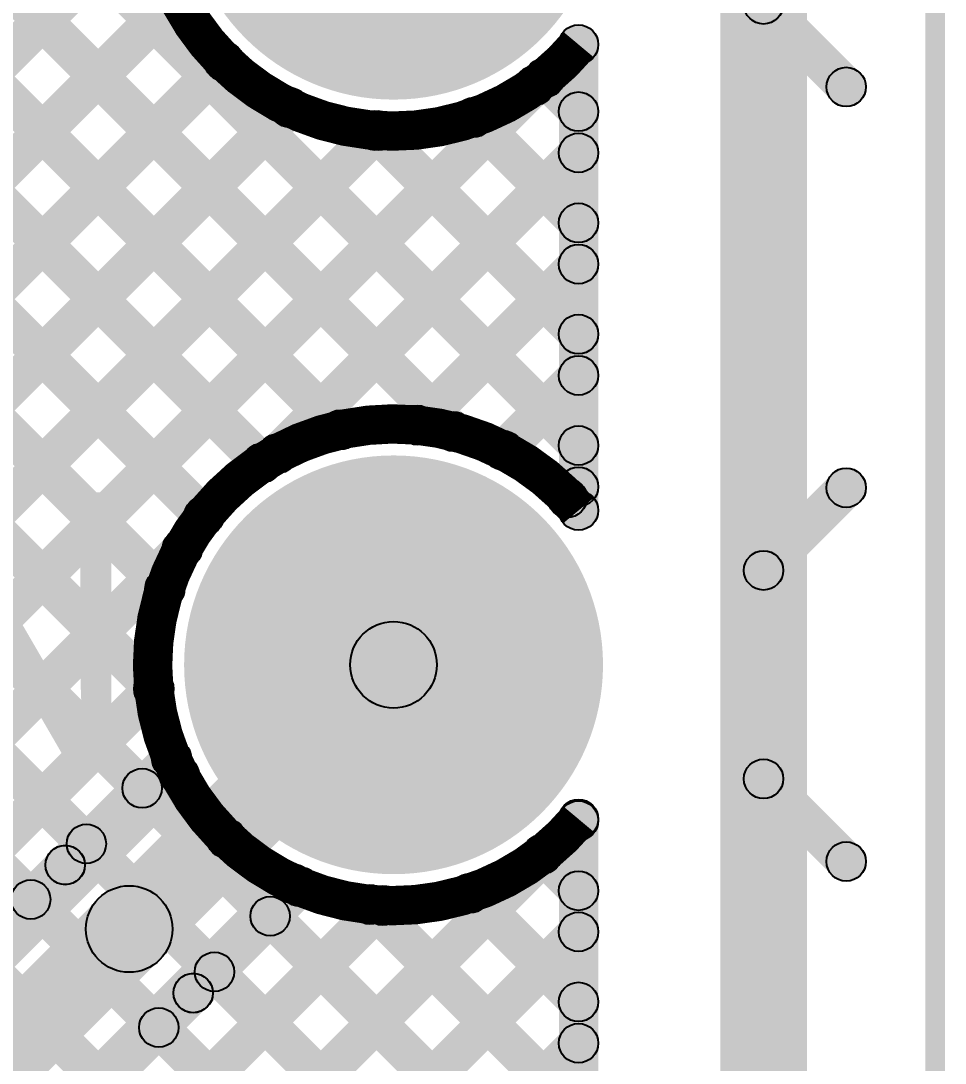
# Model space of a CAD drawing. Header units: millimetres. Extents: x -0.08 to 5.25, y -0.08 to 2.73.
# Drawn here: x 4.9043 to 5.1391, y 2.0179 to 2.2828 of the extents above; entities that cross this region are included whole.
import ezdxf

# ---------------------------------------------------------------- set-up
doc = ezdxf.new("R2010")
doc.units = ezdxf.units.MM
doc.header["$MEASUREMENT"] = 0
for name, color, linetype in [('BottomLayer', 5, 'Continuous'), ('BottomSolder', 6, 'Continuous'), ('PadHoleLayer', 156, 'Continuous'), ('TopLayer', 1, 'Continuous'), ('TopOverlay', 2, 'Continuous'), ('TopSolder', 216, 'Continuous')]:
    doc.layers.add(name, color=color, linetype=linetype)

# ---------------------------------------------------------------- blocks, each defined once
blk = doc.blocks.new('WJ301V_5_0_2P_93')
at = {"layer": 'BottomLayer'}
h = blk.add_hatch(color=5, dxfattribs=at)
edge = h.paths.add_edge_path()
edge.add_arc((-0.19685, 0), 0.04921, 0, 360)
h = blk.add_hatch(color=5, dxfattribs=at)
edge = h.paths.add_edge_path()
edge.add_arc((0, 0), 0.04921, 0, 360)
at = {"layer": 'BottomSolder'}
h = blk.add_hatch(color=6, dxfattribs=at)
edge = h.paths.add_edge_path()
edge.add_arc((-0.19685, 0), 0.05321, 0, 360)
h = blk.add_hatch(color=6, dxfattribs=at)
edge = h.paths.add_edge_path()
edge.add_arc((0, 0), 0.05321, 0, 360)
at = {"layer": 'PadHoleLayer'}
h = blk.add_hatch(color=156, dxfattribs=at)
edge = h.paths.add_edge_path()
edge.add_arc((-0.19685, 0), 0.02559, 0, 360)
h = blk.add_hatch(color=156, dxfattribs=at)
edge = h.paths.add_edge_path()
edge.add_arc((0, 0), 0.02559, 0, 360)
at = {"layer": 'TopLayer'}
h = blk.add_hatch(color=1, dxfattribs=at)
edge = h.paths.add_edge_path()
edge.add_arc((-0.19685, 0), 0.04921, 0, 360)
h = blk.add_hatch(color=1, dxfattribs=at)
edge = h.paths.add_edge_path()
edge.add_arc((0, 0), 0.04921, 0, 360)
at = {"layer": 'TopOverlay'}
h = blk.add_hatch(color=2, dxfattribs=at)
edge = h.paths.add_edge_path()
edge.add_arc((-0.31789, 0.157), 0.0025, 0, 360)
h = blk.add_hatch(color=2, dxfattribs=at)
edge = h.paths.add_edge_path()
edge.add_arc((-0.31789, 0.157), 0.0025, 0, 360)
for points in [[(-0.31789, 0.1545), (-0.31789, 0.1595), (0.09843, 0.1595), (0.09843, 0.1545)], [(-0.32039, 0.157), (-0.31539, 0.157), (-0.31539, -0.13762), (-0.32039, -0.13762)], [(0.09593, 0.157), (0.10093, 0.157), (0.10093, -0.13762), (0.09593, -0.13762)], [(-0.22585, -0.099), (-0.22585, -0.089), (-0.17285, -0.089), (-0.17285, -0.099)], [(-0.029, -0.099), (-0.029, -0.089), (0.024, -0.089), (0.024, -0.099)], [(-0.22939, -0.09046), (-0.22231, -0.09754), (-0.24331, -0.11854), (-0.25039, -0.11146)], [(-0.17639, -0.09754), (-0.16931, -0.09046), (-0.14831, -0.11146), (-0.15539, -0.11854)], [(-0.03254, -0.09046), (-0.02546, -0.09754), (-0.04646, -0.11854), (-0.05354, -0.11146)], [(0.02046, -0.09754), (0.02754, -0.09046), (0.04854, -0.11146), (0.04146, -0.11854)], [(-0.31789, -0.14012), (-0.31789, -0.13512), (0.09843, -0.13512), (0.09843, -0.14012)]]:
    blk.add_hatch(color=2, dxfattribs=at).paths.add_polyline_path(points)
h = blk.add_hatch(color=2, dxfattribs=at)
edge = h.paths.add_edge_path()
edge.add_arc((0.09843, 0.157), 0.0025, 0, 360)
h = blk.add_hatch(color=2, dxfattribs=at)
edge = h.paths.add_edge_path()
edge.add_arc((0.09843, 0.157), 0.0025, 0, 360)
h = blk.add_hatch(color=2, dxfattribs=at)
edge = h.paths.add_edge_path()
edge.add_arc((-0.22585, -0.094), 0.005, 0, 360)
h = blk.add_hatch(color=2, dxfattribs=at)
edge = h.paths.add_edge_path()
edge.add_arc((-0.22585, -0.094), 0.005, 0, 360)
h = blk.add_hatch(color=2, dxfattribs=at)
edge = h.paths.add_edge_path()
edge.add_arc((-0.17285, -0.094), 0.005, 0, 360)
h = blk.add_hatch(color=2, dxfattribs=at)
edge = h.paths.add_edge_path()
edge.add_arc((-0.17285, -0.094), 0.005, 0, 360)
h = blk.add_hatch(color=2, dxfattribs=at)
edge = h.paths.add_edge_path()
edge.add_arc((-0.029, -0.094), 0.005, 0, 360)
h = blk.add_hatch(color=2, dxfattribs=at)
edge = h.paths.add_edge_path()
edge.add_arc((-0.029, -0.094), 0.005, 0, 360)
h = blk.add_hatch(color=2, dxfattribs=at)
edge = h.paths.add_edge_path()
edge.add_arc((0.024, -0.094), 0.005, 0, 360)
h = blk.add_hatch(color=2, dxfattribs=at)
edge = h.paths.add_edge_path()
edge.add_arc((0.024, -0.094), 0.005, 0, 360)
h = blk.add_hatch(color=2, dxfattribs=at)
edge = h.paths.add_edge_path()
edge.add_arc((-0.24685, -0.115), 0.005, 0, 360)
h = blk.add_hatch(color=2, dxfattribs=at)
edge = h.paths.add_edge_path()
edge.add_arc((-0.15185, -0.115), 0.005, 0, 360)
h = blk.add_hatch(color=2, dxfattribs=at)
edge = h.paths.add_edge_path()
edge.add_arc((-0.05, -0.115), 0.005, 0, 360)
h = blk.add_hatch(color=2, dxfattribs=at)
edge = h.paths.add_edge_path()
edge.add_arc((0.045, -0.115), 0.005, 0, 360)
h = blk.add_hatch(color=2, dxfattribs=at)
edge = h.paths.add_edge_path()
edge.add_arc((-0.31789, -0.13762), 0.0025, 0, 360)
h = blk.add_hatch(color=2, dxfattribs=at)
edge = h.paths.add_edge_path()
edge.add_arc((-0.31789, -0.13762), 0.0025, 0, 360)
h = blk.add_hatch(color=2, dxfattribs=at)
edge = h.paths.add_edge_path()
edge.add_arc((0.09843, -0.13762), 0.0025, 0, 360)
h = blk.add_hatch(color=2, dxfattribs=at)
edge = h.paths.add_edge_path()
edge.add_arc((0.09843, -0.13762), 0.0025, 0, 360)
at = {"layer": 'TopSolder'}
h = blk.add_hatch(color=216, dxfattribs=at)
edge = h.paths.add_edge_path()
edge.add_arc((-0.19685, 0), 0.05321, 0, 360)
h = blk.add_hatch(color=216, dxfattribs=at)
edge = h.paths.add_edge_path()
edge.add_arc((0, 0), 0.05321, 0, 360)
at = {"layer": 'TopOverlay'}
for centre, radius in [((-0.31789, 0.157), 0.0025), ((-0.31789, 0.157), 0.0025), ((0.09843, 0.157), 0.0025), ((0.09843, 0.157), 0.0025), ((-0.22585, -0.094), 0.005), ((-0.22585, -0.094), 0.005), ((-0.17285, -0.094), 0.005), ((-0.17285, -0.094), 0.005), ((-0.029, -0.094), 0.005), ((-0.029, -0.094), 0.005), ((0.024, -0.094), 0.005), ((0.024, -0.094), 0.005), ((-0.24685, -0.115), 0.005), ((-0.15185, -0.115), 0.005), ((-0.05, -0.115), 0.005), ((0.045, -0.115), 0.005), ((-0.31789, -0.13762), 0.0025), ((-0.31789, -0.13762), 0.0025), ((0.09843, -0.13762), 0.0025), ((0.09843, -0.13762), 0.0025)]:
    blk.add_circle(centre, radius, dxfattribs=at)

msp = doc.modelspace()

# ---------------------------------------------------------------- hatches: boundary and pattern name
at = {"layer": 'BottomLayer'}
for points in [[(4.49278, 2.46646), (4.49985, 2.47354), (4.91036, 2.06303), (4.90329, 2.05596)], [(4.52107, 2.46646), (4.52814, 2.47354), (4.9245, 2.07718), (4.91743, 2.0701)], [(4.54935, 2.46646), (4.55642, 2.47354), (4.93864, 2.09132), (4.93157, 2.08425)], [(4.57764, 2.46646), (4.58471, 2.47354), (4.94162, 2.11662), (4.93455, 2.10955)], [(4.60592, 2.46646), (4.61299, 2.47354), (4.94447, 2.14206), (4.9374, 2.13499)], [(4.63421, 2.46646), (4.64128, 2.47354), (4.95436, 2.16045), (4.94729, 2.15338)], [(4.66249, 2.46646), (4.66956, 2.47354), (4.96912, 2.17397), (4.96205, 2.1669)], [(4.69077, 2.46646), (4.69784, 2.47354), (4.989, 2.18238), (4.98193, 2.17531)], [(4.71906, 2.46646), (4.72613, 2.47354), (5.01767, 2.182), (5.0106, 2.17493)], [(4.74734, 2.46646), (4.75441, 2.47354), (5.04954, 2.17841), (5.04246, 2.17134)], [(4.27756, 1.64346), (4.27049, 1.65054), (4.93446, 2.3145), (4.94153, 2.30743)], [(5.104, 1.541), (5.082, 1.541), (5.082, 2.30311), (5.104, 2.30311)], [(4.30585, 1.64346), (4.29878, 1.65054), (4.94061, 2.29237), (4.94768, 2.2853)], [(4.33413, 1.64346), (4.32706, 1.65054), (4.95248, 2.27595), (4.95955, 2.26888)], [(5.051, 2.15837), (5.041, 2.15837), (5.041, 2.27678), (5.051, 2.27678)], [(5.03386, 2.26479), (5.04094, 2.27187), (5.04954, 2.26327), (5.04246, 2.2562)], [(4.41899, 1.64346), (4.41191, 1.65054), (5.03126, 2.26988), (5.03833, 2.26281)], [(4.36242, 1.64346), (4.35535, 1.65054), (4.9691, 2.26429), (4.97617, 2.25722)], [(5.01569, 2.25469), (5.02276, 2.26176), (5.04954, 2.23498), (5.04246, 2.22791)], [(4.3907, 1.64346), (4.38363, 1.65054), (4.99154, 2.25845), (4.99861, 2.25138)], [(4.99065, 2.25144), (4.99772, 2.25851), (5.04954, 2.2067), (5.04246, 2.19963)], [(4.97308, 2.16927), (4.96601, 2.17634), (5.04246, 2.2528), (5.04954, 2.24573)], [(5.00861, 2.17652), (5.00154, 2.1836), (5.04246, 2.22452), (5.04954, 2.21745)], [(5.03046, 2.17009), (5.02339, 2.17716), (5.04246, 2.19623), (5.04954, 2.18916)], [(5.04668, 2.15802), (5.03961, 2.16509), (5.04246, 2.16795), (5.04954, 2.16088)], [(4.44727, 1.64346), (4.4402, 1.65054), (4.94181, 2.15214), (4.94888, 2.14507)], [(4.93963, 2.04422), (4.92407, 2.05978), (4.99122, 2.12693), (5.00678, 2.11137)], [(4.47555, 1.64346), (4.46848, 1.65054), (4.93455, 2.11661), (4.94163, 2.10954)], [(4.91914, 2.06474), (4.91207, 2.07181), (4.93909, 2.09884), (4.94616, 2.09177)], [(4.50398, 1.53046), (4.4969, 1.53754), (5.04246, 2.0831), (5.04954, 2.07602)], [(5.051, 1.534), (5.041, 1.534), (5.041, 2.07993), (5.051, 2.07993)], [(5.03323, 2.06744), (5.0403, 2.07451), (5.04954, 2.06528), (5.04246, 2.05821)], [(4.49786, 1.64346), (4.49079, 1.65054), (4.91205, 2.0718), (4.91912, 2.06473)], [(4.95165, 2.0322), (4.94458, 2.03927), (4.97162, 2.06631), (4.97869, 2.05924)], [(5.01484, 2.05755), (5.02191, 2.06462), (5.04954, 2.03699), (5.04246, 2.02992)], [(4.47569, 1.53046), (4.46862, 1.53754), (4.99262, 2.06154), (4.99969, 2.05447)], [(4.9894, 2.0547), (4.99647, 2.06177), (5.04954, 2.00871), (5.04246, 2.00164)], [(4.51163, 1.61622), (4.49607, 1.63178), (4.92407, 2.05978), (4.93963, 2.04422)], [(4.9641, 2.05172), (4.97117, 2.05879), (5.04954, 1.98042), (5.04246, 1.97335)], [(4.53226, 1.53046), (4.52519, 1.53754), (5.04246, 2.05481), (5.04954, 2.04774)], [(4.94995, 2.03758), (4.95703, 2.04465), (5.04954, 1.95214), (5.04246, 1.94507)], [(4.52365, 1.6042), (4.51658, 1.61127), (4.94456, 2.03926), (4.95164, 2.03219)], [(4.93581, 2.02344), (4.94288, 2.03051), (5.04954, 1.92385), (5.04246, 1.91678)], [(4.56054, 1.53046), (4.55347, 1.53754), (5.04246, 2.02653), (5.04954, 2.01946)]]:
    msp.add_hatch(color=5, dxfattribs=at).paths.add_polyline_path(points)
h = msp.add_hatch(color=5, dxfattribs=at)
edge = h.paths.add_edge_path()
edge.add_arc((5.046, 2.27678), 0.005, 0, 360)
h = msp.add_hatch(color=5, dxfattribs=at)
edge = h.paths.add_edge_path()
edge.add_arc((5.046, 2.27678), 0.005, 0, 360)
h = msp.add_hatch(color=5, dxfattribs=at)
edge = h.paths.add_edge_path()
edge.add_arc((4.95602, 2.27242), 0.005, 0, 360)
h = msp.add_hatch(color=5, dxfattribs=at)
edge = h.paths.add_edge_path()
edge.add_arc((5.0374, 2.26833), 0.005, 0, 360)
h = msp.add_hatch(color=5, dxfattribs=at)
edge = h.paths.add_edge_path()
edge.add_arc((5.03479, 2.26634), 0.005, 0, 360)
h = msp.add_hatch(color=5, dxfattribs=at)
edge = h.paths.add_edge_path()
edge.add_arc((4.97264, 2.26076), 0.005, 0, 360)
h = msp.add_hatch(color=5, dxfattribs=at)
edge = h.paths.add_edge_path()
edge.add_arc((5.01922, 2.25822), 0.005, 0, 360)
h = msp.add_hatch(color=5, dxfattribs=at)
edge = h.paths.add_edge_path()
edge.add_arc((5.046, 2.25973), 0.005, 0, 360)
h = msp.add_hatch(color=5, dxfattribs=at)
edge = h.paths.add_edge_path()
edge.add_arc((4.99419, 2.25498), 0.005, 0, 360)
h = msp.add_hatch(color=5, dxfattribs=at)
edge = h.paths.add_edge_path()
edge.add_arc((4.99508, 2.25491), 0.005, 0, 360)
h = msp.add_hatch(color=5, dxfattribs=at)
edge = h.paths.add_edge_path()
edge.add_arc((5.046, 2.24927), 0.005, 0, 360)
h = msp.add_hatch(color=5, dxfattribs=at)
edge = h.paths.add_edge_path()
edge.add_arc((5.046, 2.23145), 0.005, 0, 360)
h = msp.add_hatch(color=5, dxfattribs=at)
edge = h.paths.add_edge_path()
edge.add_arc((5.046, 2.22098), 0.005, 0, 360)
h = msp.add_hatch(color=5, dxfattribs=at)
edge = h.paths.add_edge_path()
edge.add_arc((5.046, 2.20316), 0.005, 0, 360)
h = msp.add_hatch(color=5, dxfattribs=at)
edge = h.paths.add_edge_path()
edge.add_arc((5.046, 2.1927), 0.005, 0, 360)
h = msp.add_hatch(color=5, dxfattribs=at)
edge = h.paths.add_edge_path()
edge.add_arc((4.98546, 2.17885), 0.005, 0, 360)
h = msp.add_hatch(color=5, dxfattribs=at)
edge = h.paths.add_edge_path()
edge.add_arc((5.00508, 2.18006), 0.005, 0, 360)
h = msp.add_hatch(color=5, dxfattribs=at)
edge = h.paths.add_edge_path()
edge.add_arc((5.01413, 2.17846), 0.005, 0, 360)
h = msp.add_hatch(color=5, dxfattribs=at)
edge = h.paths.add_edge_path()
edge.add_arc((4.96954, 2.17281), 0.005, 0, 360)
h = msp.add_hatch(color=5, dxfattribs=at)
edge = h.paths.add_edge_path()
edge.add_arc((5.02692, 2.17362), 0.005, 0, 360)
h = msp.add_hatch(color=5, dxfattribs=at)
edge = h.paths.add_edge_path()
edge.add_arc((5.046, 2.17488), 0.005, 0, 360)
h = msp.add_hatch(color=5, dxfattribs=at)
edge = h.paths.add_edge_path()
edge.add_arc((4.96559, 2.17044), 0.005, 0, 360)
h = msp.add_hatch(color=5, dxfattribs=at)
edge = h.paths.add_edge_path()
edge.add_arc((5.046, 2.16441), 0.005, 0, 360)
h = msp.add_hatch(color=5, dxfattribs=at)
edge = h.paths.add_edge_path()
edge.add_arc((5.04314, 2.16156), 0.005, 0, 360)
h = msp.add_hatch(color=5, dxfattribs=at)
edge = h.paths.add_edge_path()
edge.add_arc((4.95083, 2.15692), 0.005, 0, 360)
h = msp.add_hatch(color=5, dxfattribs=at)
edge = h.paths.add_edge_path()
edge.add_arc((5.046, 2.15837), 0.005, 0, 360)
h = msp.add_hatch(color=5, dxfattribs=at)
edge = h.paths.add_edge_path()
edge.add_arc((5.046, 2.15837), 0.005, 0, 360)
h = msp.add_hatch(color=5, dxfattribs=at)
edge = h.paths.add_edge_path()
edge.add_arc((4.94534, 2.14861), 0.005, 0, 360)
h = msp.add_hatch(color=5, dxfattribs=at)
edge = h.paths.add_edge_path()
edge.add_arc((4.94093, 2.13852), 0.005, 0, 360)
h = msp.add_hatch(color=5, dxfattribs=at)
edge = h.paths.add_edge_path()
edge.add_arc((4.999, 2.11915), 0.011, 0, 360)
h = msp.add_hatch(color=5, dxfattribs=at)
edge = h.paths.add_edge_path()
edge.add_arc((4.93809, 2.11308), 0.005, 0, 360)
h = msp.add_hatch(color=5, dxfattribs=at)
edge = h.paths.add_edge_path()
edge.add_arc((4.93809, 2.11307), 0.005, 0, 360)
h = msp.add_hatch(color=5, dxfattribs=at)
edge = h.paths.add_edge_path()
edge.add_arc((4.94262, 2.0953), 0.005, 0, 360)
h = msp.add_hatch(color=5, dxfattribs=at)
edge = h.paths.add_edge_path()
edge.add_arc((4.94262, 2.0953), 0.005, 0, 360)
h = msp.add_hatch(color=5, dxfattribs=at)
edge = h.paths.add_edge_path()
edge.add_arc((4.93511, 2.08778), 0.005, 0, 360)
h = msp.add_hatch(color=5, dxfattribs=at)
edge = h.paths.add_edge_path()
edge.add_arc((5.046, 2.07993), 0.005, 0, 360)
h = msp.add_hatch(color=5, dxfattribs=at)
edge = h.paths.add_edge_path()
edge.add_arc((5.046, 2.07993), 0.005, 0, 360)
h = msp.add_hatch(color=5, dxfattribs=at)
edge = h.paths.add_edge_path()
edge.add_arc((5.046, 2.07956), 0.005, 0, 360)
h = msp.add_hatch(color=5, dxfattribs=at)
edge = h.paths.add_edge_path()
edge.add_arc((4.92096, 2.07364), 0.005, 0, 360)
h = msp.add_hatch(color=5, dxfattribs=at)
edge = h.paths.add_edge_path()
edge.add_arc((5.03677, 2.07098), 0.005, 0, 360)
h = msp.add_hatch(color=5, dxfattribs=at)
edge = h.paths.add_edge_path()
edge.add_arc((4.91559, 2.06826), 0.005, 0, 360)
h = msp.add_hatch(color=5, dxfattribs=at)
edge = h.paths.add_edge_path()
edge.add_arc((4.9156, 2.06828), 0.005, 0, 360)
h = msp.add_hatch(color=5, dxfattribs=at)
edge = h.paths.add_edge_path()
edge.add_arc((4.97515, 2.06277), 0.005, 0, 360)
h = msp.add_hatch(color=5, dxfattribs=at)
edge = h.paths.add_edge_path()
edge.add_arc((4.97515, 2.06277), 0.005, 0, 360)
h = msp.add_hatch(color=5, dxfattribs=at)
edge = h.paths.add_edge_path()
edge.add_arc((5.046, 2.06174), 0.005, 0, 360)
h = msp.add_hatch(color=5, dxfattribs=at)
edge = h.paths.add_edge_path()
edge.add_arc((4.90682, 2.0595), 0.005, 0, 360)
h = msp.add_hatch(color=5, dxfattribs=at)
edge = h.paths.add_edge_path()
edge.add_arc((5.01837, 2.06108), 0.005, 0, 360)
h = msp.add_hatch(color=5, dxfattribs=at)
edge = h.paths.add_edge_path()
edge.add_arc((4.93185, 2.052), 0.011, 0, 360)
h = msp.add_hatch(color=5, dxfattribs=at)
edge = h.paths.add_edge_path()
edge.add_arc((4.93185, 2.052), 0.011, 0, 360)
h = msp.add_hatch(color=5, dxfattribs=at)
edge = h.paths.add_edge_path()
edge.add_arc((4.93185, 2.052), 0.011, 0, 360)
h = msp.add_hatch(color=5, dxfattribs=at)
edge = h.paths.add_edge_path()
edge.add_arc((4.93185, 2.052), 0.011, 0, 360)
h = msp.add_hatch(color=5, dxfattribs=at)
edge = h.paths.add_edge_path()
edge.add_arc((4.99293, 2.05824), 0.005, 0, 360)
h = msp.add_hatch(color=5, dxfattribs=at)
edge = h.paths.add_edge_path()
edge.add_arc((4.99616, 2.058), 0.005, 0, 360)
h = msp.add_hatch(color=5, dxfattribs=at)
edge = h.paths.add_edge_path()
edge.add_arc((4.96763, 2.05526), 0.005, 0, 360)
h = msp.add_hatch(color=5, dxfattribs=at)
edge = h.paths.add_edge_path()
edge.add_arc((5.046, 2.05128), 0.005, 0, 360)
h = msp.add_hatch(color=5, dxfattribs=at)
edge = h.paths.add_edge_path()
edge.add_arc((4.95349, 2.04111), 0.005, 0, 360)
h = msp.add_hatch(color=5, dxfattribs=at)
edge = h.paths.add_edge_path()
edge.add_arc((4.9481, 2.03572), 0.005, 0, 360)
h = msp.add_hatch(color=5, dxfattribs=at)
edge = h.paths.add_edge_path()
edge.add_arc((4.94811, 2.03574), 0.005, 0, 360)
h = msp.add_hatch(color=5, dxfattribs=at)
edge = h.paths.add_edge_path()
edge.add_arc((5.046, 2.03346), 0.005, 0, 360)
h = msp.add_hatch(color=5, dxfattribs=at)
edge = h.paths.add_edge_path()
edge.add_arc((4.93935, 2.02697), 0.005, 0, 360)
h = msp.add_hatch(color=5, dxfattribs=at)
edge = h.paths.add_edge_path()
edge.add_arc((5.046, 2.02299), 0.005, 0, 360)
at = {"layer": 'TopLayer'}
for points in [[(4.4645, 2.46646), (4.47157, 2.47354), (5.04954, 1.89557), (5.04246, 1.8885)], [(4.49278, 2.46646), (4.49985, 2.47354), (5.04954, 1.92385), (5.04246, 1.91678)], [(4.52107, 2.46646), (4.52814, 2.47354), (5.04954, 1.95214), (5.04246, 1.94507)], [(4.54935, 2.46646), (4.55642, 2.47354), (5.04954, 1.98042), (5.04246, 1.97335)], [(4.57764, 2.46646), (4.58471, 2.47354), (4.94162, 2.11662), (4.93455, 2.10955)], [(4.60592, 2.46646), (4.61299, 2.47354), (4.94447, 2.14206), (4.9374, 2.13499)], [(4.63421, 2.46646), (4.64128, 2.47354), (4.95436, 2.16045), (4.94729, 2.15338)], [(4.66249, 2.46646), (4.66956, 2.47354), (4.96912, 2.17397), (4.96205, 2.1669)], [(4.69077, 2.46646), (4.69784, 2.47354), (4.989, 2.18238), (4.98193, 2.17531)], [(4.71906, 2.46646), (4.72613, 2.47354), (5.01767, 2.182), (5.0106, 2.17493)], [(4.74734, 2.46646), (4.75441, 2.47354), (5.04954, 2.17841), (5.04246, 2.17134)], [(4.31854, 1.68444), (4.31146, 1.69151), (4.93446, 2.3145), (4.94153, 2.30743)], [(4.06485, 1.40246), (4.05778, 1.40954), (4.94061, 2.29237), (4.94768, 2.2853)], [(4.09313, 1.40246), (4.08606, 1.40954), (4.95248, 2.27595), (4.95955, 2.26888)], [(5.051, 2.15837), (5.041, 2.15837), (5.041, 2.27678), (5.051, 2.27678)], [(5.03386, 2.26479), (5.04094, 2.27187), (5.04954, 2.26327), (5.04246, 2.2562)], [(4.17799, 1.40246), (4.17091, 1.40954), (5.03126, 2.26988), (5.03833, 2.26281)], [(4.12142, 1.40246), (4.11435, 1.40954), (4.9691, 2.26429), (4.97617, 2.25722)], [(5.01569, 2.25469), (5.02276, 2.26176), (5.04954, 2.23498), (5.04246, 2.22791)], [(4.1497, 1.40246), (4.14263, 1.40954), (4.99154, 2.25845), (4.99861, 2.25138)], [(4.99065, 2.25144), (4.99772, 2.25851), (5.04954, 2.2067), (5.04246, 2.19963)], [(4.97308, 2.16927), (4.96601, 2.17634), (5.04246, 2.2528), (5.04954, 2.24573)], [(5.00861, 2.17652), (5.00154, 2.1836), (5.04246, 2.22452), (5.04954, 2.21745)], [(5.03046, 2.17009), (5.02339, 2.17716), (5.04246, 2.19623), (5.04954, 2.18916)], [(5.04668, 2.15802), (5.03961, 2.16509), (5.04246, 2.16795), (5.04954, 2.16088)], [(4.20627, 1.40246), (4.1992, 1.40954), (4.94181, 2.15214), (4.94888, 2.14507)], [(4.23455, 1.40246), (4.22748, 1.40954), (4.93455, 2.11661), (4.94163, 2.10954)], [(4.26284, 1.40246), (4.25577, 1.40954), (4.94099, 2.09476), (4.94806, 2.08769)], [(4.64298, 1.66946), (4.6359, 1.67654), (5.04246, 2.0831), (5.04954, 2.07602)], [(5.051, 1.673), (5.041, 1.673), (5.041, 2.07993), (5.051, 2.07993)], [(4.29112, 1.40246), (4.28405, 1.40954), (4.95306, 2.07854), (4.96013, 2.07147)], [(5.03323, 2.06744), (5.0403, 2.07451), (5.04954, 2.06528), (5.04246, 2.05821)], [(4.58149, 1.66455), (4.57442, 1.67162), (4.96988, 2.06708), (4.97695, 2.06001)], [(5.01484, 2.05755), (5.02191, 2.06462), (5.04954, 2.03699), (5.04246, 2.02992)], [(4.61469, 1.66946), (4.60762, 1.67654), (4.99262, 2.06154), (4.99969, 2.05447)], [(4.9894, 2.0547), (4.99647, 2.06177), (5.04954, 2.00871), (5.04246, 2.00164)], [(4.67126, 1.66946), (4.66419, 1.67654), (5.04246, 2.05481), (5.04954, 2.04774)], [(4.69954, 1.66946), (4.69247, 1.67654), (5.04246, 2.02653), (5.04954, 2.01946)]]:
    msp.add_hatch(color=1, dxfattribs=at).paths.add_polyline_path(points)
h = msp.add_hatch(color=1, dxfattribs=at)
edge = h.paths.add_edge_path()
edge.add_arc((5.046, 2.27678), 0.005, 0, 360)
h = msp.add_hatch(color=1, dxfattribs=at)
edge = h.paths.add_edge_path()
edge.add_arc((5.046, 2.27678), 0.005, 0, 360)
h = msp.add_hatch(color=1, dxfattribs=at)
edge = h.paths.add_edge_path()
edge.add_arc((4.95602, 2.27242), 0.005, 0, 360)
h = msp.add_hatch(color=1, dxfattribs=at)
edge = h.paths.add_edge_path()
edge.add_arc((5.0374, 2.26833), 0.005, 0, 360)
h = msp.add_hatch(color=1, dxfattribs=at)
edge = h.paths.add_edge_path()
edge.add_arc((5.03479, 2.26634), 0.005, 0, 360)
h = msp.add_hatch(color=1, dxfattribs=at)
edge = h.paths.add_edge_path()
edge.add_arc((4.97264, 2.26076), 0.005, 0, 360)
h = msp.add_hatch(color=1, dxfattribs=at)
edge = h.paths.add_edge_path()
edge.add_arc((5.01922, 2.25822), 0.005, 0, 360)
h = msp.add_hatch(color=1, dxfattribs=at)
edge = h.paths.add_edge_path()
edge.add_arc((5.046, 2.25973), 0.005, 0, 360)
h = msp.add_hatch(color=1, dxfattribs=at)
edge = h.paths.add_edge_path()
edge.add_arc((4.99419, 2.25498), 0.005, 0, 360)
h = msp.add_hatch(color=1, dxfattribs=at)
edge = h.paths.add_edge_path()
edge.add_arc((4.99508, 2.25491), 0.005, 0, 360)
h = msp.add_hatch(color=1, dxfattribs=at)
edge = h.paths.add_edge_path()
edge.add_arc((5.046, 2.24927), 0.005, 0, 360)
h = msp.add_hatch(color=1, dxfattribs=at)
edge = h.paths.add_edge_path()
edge.add_arc((5.046, 2.23145), 0.005, 0, 360)
h = msp.add_hatch(color=1, dxfattribs=at)
edge = h.paths.add_edge_path()
edge.add_arc((5.046, 2.22098), 0.005, 0, 360)
h = msp.add_hatch(color=1, dxfattribs=at)
edge = h.paths.add_edge_path()
edge.add_arc((5.046, 2.20316), 0.005, 0, 360)
h = msp.add_hatch(color=1, dxfattribs=at)
edge = h.paths.add_edge_path()
edge.add_arc((5.046, 2.1927), 0.005, 0, 360)
h = msp.add_hatch(color=1, dxfattribs=at)
edge = h.paths.add_edge_path()
edge.add_arc((4.98546, 2.17885), 0.005, 0, 360)
h = msp.add_hatch(color=1, dxfattribs=at)
edge = h.paths.add_edge_path()
edge.add_arc((5.00508, 2.18006), 0.005, 0, 360)
h = msp.add_hatch(color=1, dxfattribs=at)
edge = h.paths.add_edge_path()
edge.add_arc((5.01413, 2.17846), 0.005, 0, 360)
h = msp.add_hatch(color=1, dxfattribs=at)
edge = h.paths.add_edge_path()
edge.add_arc((4.96954, 2.17281), 0.005, 0, 360)
h = msp.add_hatch(color=1, dxfattribs=at)
edge = h.paths.add_edge_path()
edge.add_arc((5.02692, 2.17362), 0.005, 0, 360)
h = msp.add_hatch(color=1, dxfattribs=at)
edge = h.paths.add_edge_path()
edge.add_arc((5.046, 2.17488), 0.005, 0, 360)
h = msp.add_hatch(color=1, dxfattribs=at)
edge = h.paths.add_edge_path()
edge.add_arc((4.96559, 2.17044), 0.005, 0, 360)
h = msp.add_hatch(color=1, dxfattribs=at)
edge = h.paths.add_edge_path()
edge.add_arc((5.046, 2.16441), 0.005, 0, 360)
h = msp.add_hatch(color=1, dxfattribs=at)
edge = h.paths.add_edge_path()
edge.add_arc((5.04314, 2.16156), 0.005, 0, 360)
h = msp.add_hatch(color=1, dxfattribs=at)
edge = h.paths.add_edge_path()
edge.add_arc((4.95083, 2.15692), 0.005, 0, 360)
h = msp.add_hatch(color=1, dxfattribs=at)
edge = h.paths.add_edge_path()
edge.add_arc((5.046, 2.15837), 0.005, 0, 360)
h = msp.add_hatch(color=1, dxfattribs=at)
edge = h.paths.add_edge_path()
edge.add_arc((5.046, 2.15837), 0.005, 0, 360)
h = msp.add_hatch(color=1, dxfattribs=at)
edge = h.paths.add_edge_path()
edge.add_arc((4.94534, 2.14861), 0.005, 0, 360)
h = msp.add_hatch(color=1, dxfattribs=at)
edge = h.paths.add_edge_path()
edge.add_arc((4.94093, 2.13852), 0.005, 0, 360)
h = msp.add_hatch(color=1, dxfattribs=at)
edge = h.paths.add_edge_path()
edge.add_arc((4.93809, 2.11308), 0.005, 0, 360)
h = msp.add_hatch(color=1, dxfattribs=at)
edge = h.paths.add_edge_path()
edge.add_arc((4.93809, 2.11307), 0.005, 0, 360)
h = msp.add_hatch(color=1, dxfattribs=at)
edge = h.paths.add_edge_path()
edge.add_arc((4.94453, 2.09122), 0.005, 0, 360)
h = msp.add_hatch(color=1, dxfattribs=at)
edge = h.paths.add_edge_path()
edge.add_arc((5.046, 2.07993), 0.005, 0, 360)
h = msp.add_hatch(color=1, dxfattribs=at)
edge = h.paths.add_edge_path()
edge.add_arc((5.046, 2.07993), 0.005, 0, 360)
h = msp.add_hatch(color=1, dxfattribs=at)
edge = h.paths.add_edge_path()
edge.add_arc((5.046, 2.07956), 0.005, 0, 360)
h = msp.add_hatch(color=1, dxfattribs=at)
edge = h.paths.add_edge_path()
edge.add_arc((4.95659, 2.07501), 0.005, 0, 360)
h = msp.add_hatch(color=1, dxfattribs=at)
edge = h.paths.add_edge_path()
edge.add_arc((5.03677, 2.07098), 0.005, 0, 360)
h = msp.add_hatch(color=1, dxfattribs=at)
edge = h.paths.add_edge_path()
edge.add_arc((4.97341, 2.06354), 0.005, 0, 360)
h = msp.add_hatch(color=1, dxfattribs=at)
edge = h.paths.add_edge_path()
edge.add_arc((5.046, 2.06174), 0.005, 0, 360)
h = msp.add_hatch(color=1, dxfattribs=at)
edge = h.paths.add_edge_path()
edge.add_arc((5.01837, 2.06108), 0.005, 0, 360)
h = msp.add_hatch(color=1, dxfattribs=at)
edge = h.paths.add_edge_path()
edge.add_arc((4.99293, 2.05824), 0.005, 0, 360)
h = msp.add_hatch(color=1, dxfattribs=at)
edge = h.paths.add_edge_path()
edge.add_arc((4.99616, 2.058), 0.005, 0, 360)
h = msp.add_hatch(color=1, dxfattribs=at)
edge = h.paths.add_edge_path()
edge.add_arc((5.046, 2.05128), 0.005, 0, 360)
h = msp.add_hatch(color=1, dxfattribs=at)
edge = h.paths.add_edge_path()
edge.add_arc((5.046, 2.03346), 0.005, 0, 360)
h = msp.add_hatch(color=1, dxfattribs=at)
edge = h.paths.add_edge_path()
edge.add_arc((5.046, 2.02299), 0.005, 0, 360)

# ---------------------------------------------------------------- linework, layer by layer
at = {"layer": 'BottomLayer', "const_width": 0.01}
for points in [[(5.046, 2.27678, -2.759321), (5.046, 2.35522)], [(4.94262, 2.0953, -0.862325), (5.046, 2.15837)], [(5.046, 2.07993, -0.330177), (4.97515, 2.06277)]]:
    msp.add_lwpolyline(points, format="xyb", dxfattribs=at)
at = {"layer": 'BottomLayer'}
for centre, radius in [((5.046, 2.27678), 0.005), ((5.046, 2.27678), 0.005), ((4.95602, 2.27242), 0.005), ((5.0374, 2.26833), 0.005), ((5.03479, 2.26634), 0.005), ((4.97264, 2.26076), 0.005), ((5.01922, 2.25822), 0.005), ((5.046, 2.25973), 0.005), ((4.99419, 2.25498), 0.005), ((4.99508, 2.25491), 0.005), ((5.046, 2.24927), 0.005), ((5.046, 2.23145), 0.005), ((5.046, 2.22098), 0.005), ((5.046, 2.20316), 0.005), ((5.046, 2.1927), 0.005), ((4.98546, 2.17885), 0.005), ((5.00508, 2.18006), 0.005), ((5.01413, 2.17846), 0.005), ((4.96954, 2.17281), 0.005), ((5.02692, 2.17362), 0.005), ((5.046, 2.17488), 0.005), ((4.96559, 2.17044), 0.005), ((5.046, 2.16441), 0.005), ((5.04314, 2.16156), 0.005), ((4.95083, 2.15692), 0.005), ((5.046, 2.15837), 0.005), ((5.046, 2.15837), 0.005), ((4.94534, 2.14861), 0.005), ((4.94093, 2.13852), 0.005), ((4.999, 2.11915), 0.011), ((4.93809, 2.11308), 0.005), ((4.93809, 2.11307), 0.005), ((4.94262, 2.0953), 0.005), ((4.94262, 2.0953), 0.005), ((4.93511, 2.08778), 0.005), ((5.046, 2.07993), 0.005), ((5.046, 2.07993), 0.005), ((5.046, 2.07956), 0.005), ((4.92096, 2.07364), 0.005), ((5.03677, 2.07098), 0.005), ((4.91559, 2.06826), 0.005), ((4.9156, 2.06828), 0.005), ((4.97515, 2.06277), 0.005), ((4.97515, 2.06277), 0.005), ((5.046, 2.06174), 0.005), ((4.90682, 2.0595), 0.005), ((5.01837, 2.06108), 0.005), ((4.93185, 2.052), 0.011), ((4.93185, 2.052), 0.011), ((4.93185, 2.052), 0.011), ((4.93185, 2.052), 0.011), ((4.99293, 2.05824), 0.005), ((4.99616, 2.058), 0.005), ((4.96763, 2.05526), 0.005), ((5.046, 2.05128), 0.005), ((4.95349, 2.04111), 0.005), ((4.9481, 2.03572), 0.005), ((4.94811, 2.03574), 0.005), ((5.046, 2.03346), 0.005), ((4.93935, 2.02697), 0.005), ((5.046, 2.02299), 0.005)]:
    msp.add_circle(centre, radius, dxfattribs=at)
at = {"layer": 'TopLayer', "const_width": 0.01}
for points in [[(5.046, 2.27678, -2.759321), (5.046, 2.35522)], [(5.046, 2.07993, -2.759321), (5.046, 2.15837)]]:
    msp.add_lwpolyline(points, format="xyb", dxfattribs=at)
at = {"layer": 'TopLayer'}
for centre in [(5.046, 2.27678), (5.046, 2.27678), (4.95602, 2.27242), (5.0374, 2.26833), (5.03479, 2.26634), (4.97264, 2.26076), (5.01922, 2.25822), (5.046, 2.25973), (4.99419, 2.25498), (4.99508, 2.25491), (5.046, 2.24927), (5.046, 2.23145), (5.046, 2.22098), (5.046, 2.20316), (5.046, 2.1927), (4.98546, 2.17885), (5.00508, 2.18006), (5.01413, 2.17846), (4.96954, 2.17281), (5.02692, 2.17362), (5.046, 2.17488), (4.96559, 2.17044), (5.046, 2.16441), (5.04314, 2.16156), (4.95083, 2.15692), (5.046, 2.15837), (5.046, 2.15837), (4.94534, 2.14861), (4.94093, 2.13852), (4.93809, 2.11308), (4.93809, 2.11307), (4.94453, 2.09122), (5.046, 2.07993), (5.046, 2.07993), (5.046, 2.07956), (4.95659, 2.07501), (5.03677, 2.07098), (4.97341, 2.06354), (5.046, 2.06174), (5.01837, 2.06108), (4.99293, 2.05824), (4.99616, 2.058), (5.046, 2.05128), (5.046, 2.03346), (5.046, 2.02299)]:
    msp.add_circle(centre, 0.005, dxfattribs=at)

# ---------------------------------------------------------------- block references
at = {"rotation": 90}
msp.add_blockref('WJ301V_5_0_2P_93', (4.999, 2.316), dxfattribs=at)

# ---------------------------------------------------------------- texts
at = {"layer": 'TopOverlay'}
for s, p in [('SPK_P', (4.631, 2.288)), ('SPK_N', (4.628, 2.093))]:
    msp.add_text(s, height=0.07, rotation=360, dxfattribs=at).set_placement(p)

doc.saveas('drawing.dxf')
